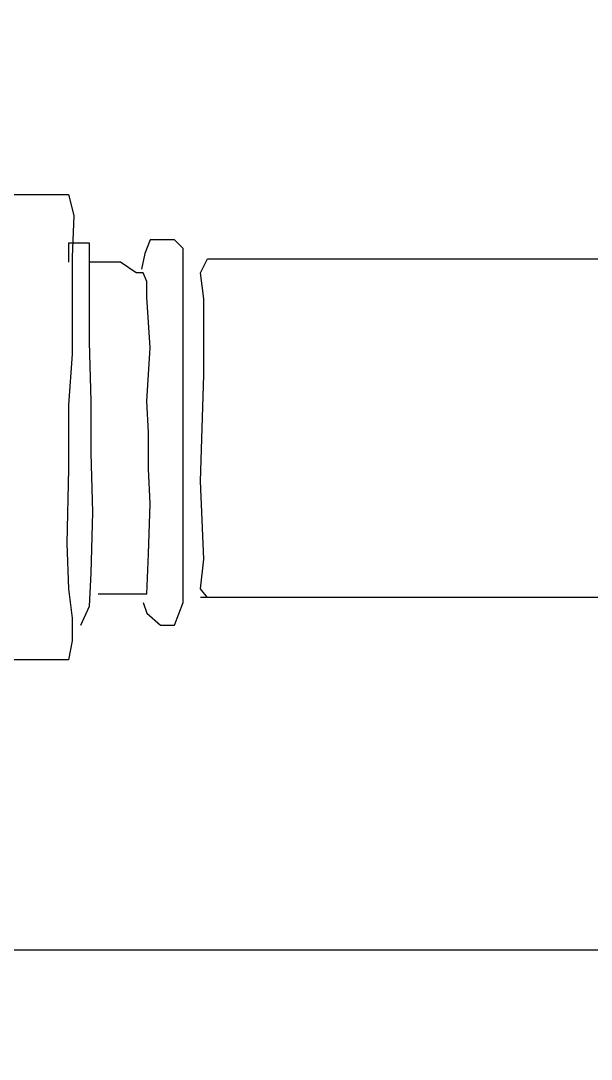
# Model space of a CAD drawing. Extents: x 731854 to 732444, y 4380981 to 4382008.
# Drawn here: x 731885.58 to 731888.87, y 4381847.51 to 4381853.49 of the extents above; entities that cross this region are included whole.
import ezdxf

# ---------------------------------------------------------------- set-up
doc = ezdxf.new("R2010")
doc.units = 0
doc.layers.get('0').update_dxf_attribs({"linetype": 'CONTINUOUS'})

msp = doc.modelspace()

# ---------------------------------------------------------------- linework, layer by layer
at = {"color": 0, "linetype": 'CONTINUOUS'}
for p, q in [((731885.5, 4381852.49), (731885.66, 4381852.49)), ((731885.5, 4381852.49), (731885.66, 4381852.49)), ((731885.66, 4381852.49), (731885.8, 4381852.49)), ((731885.66, 4381852.49), (731885.8, 4381852.49)), ((731885.8, 4381852.49), (731885.86, 4381852.49)), ((731885.8, 4381852.49), (731885.86, 4381852.49)), ((731885.86, 4381852.49), (731885.89, 4381852.37)), ((731885.86, 4381852.49), (731885.89, 4381852.37)), ((731885.89, 4381852.37), (731885.88, 4381852.13)), ((731885.89, 4381852.37), (731885.88, 4381852.13)), ((731885.89, 4381852.21), (731885.86, 4381852.21)), ((731885.86, 4381852.21), (731885.86, 4381852.15)), ((731885.89, 4381852.21), (731885.86, 4381852.21)), ((731885.86, 4381852.21), (731885.86, 4381852.15)), ((731885.93, 4381852.21), (731885.89, 4381852.21)), ((731885.93, 4381852.21), (731885.89, 4381852.21)), ((731885.98, 4381852.21), (731885.93, 4381852.21)), ((731885.98, 4381852.21), (731885.93, 4381852.21)), ((731885.98, 4381852.15), (731885.98, 4381852.21)), ((731885.98, 4381852.15), (731885.98, 4381852.21)), ((731886.33, 4381852.23), (731886.3, 4381852.15)), ((731886.33, 4381852.23), (731886.3, 4381852.15)), ((731886.39, 4381852.23), (731886.33, 4381852.23)), ((731886.39, 4381852.23), (731886.33, 4381852.23)), ((731886.47, 4381852.23), (731886.39, 4381852.23)), ((731886.47, 4381852.23), (731886.39, 4381852.23)), ((731886.52, 4381852.18), (731886.47, 4381852.23)), ((731886.52, 4381852.18), (731886.47, 4381852.23)), ((731885.86, 4381852.15), (731885.86, 4381852.1)), ((731885.86, 4381852.15), (731885.86, 4381852.1)), ((731885.98, 4381852.04), (731885.98, 4381852.15)), ((731885.98, 4381852.04), (731885.98, 4381852.15)), ((731886.3, 4381852.15), (731886.28, 4381852.06)), ((731886.3, 4381852.15), (731886.28, 4381852.06)), ((731886.52, 4381851.99), (731886.52, 4381852.18)), ((731886.52, 4381851.99), (731886.52, 4381852.18)), ((731885.88, 4381852.13), (731885.88, 4381851.88)), ((731885.88, 4381852.13), (731885.88, 4381851.88)), ((731886.02, 4381852.1), (731885.98, 4381852.1)), ((731886.02, 4381852.1), (731885.98, 4381852.1)), ((731886.09, 4381852.1), (731886.02, 4381852.1)), ((731886.09, 4381852.1), (731886.02, 4381852.1)), ((731886.16, 4381852.1), (731886.09, 4381852.1)), ((731886.16, 4381852.1), (731886.09, 4381852.1)), ((731886.25, 4381852.04), (731886.16, 4381852.1)), ((731886.25, 4381852.04), (731886.16, 4381852.1)), ((731886.62, 4381852.04), (731886.66, 4381852.12)), ((731886.62, 4381852.04), (731886.66, 4381852.12)), ((731886.66, 4381852.12), (731886.86, 4381852.12)), ((731886.66, 4381852.12), (731886.86, 4381852.12)), ((731886.86, 4381852.12), (731887.6, 4381852.12)), ((731886.86, 4381852.12), (731887.6, 4381852.12)), ((731887.6, 4381852.12), (731888.55, 4381852.12)), ((731887.6, 4381852.12), (731888.55, 4381852.12)), ((731888.55, 4381852.12), (731888.97, 4381852.12)), ((731888.55, 4381852.12), (731888.97, 4381852.12)), ((731885.98, 4381851.89), (731885.98, 4381852.04)), ((731885.98, 4381851.89), (731885.98, 4381852.04)), ((731886.29, 4381852.04), (731886.25, 4381852.04)), ((731886.29, 4381852.04), (731886.25, 4381852.04)), ((731886.31, 4381851.99), (731886.29, 4381852.04)), ((731886.31, 4381851.99), (731886.29, 4381852.04)), ((731886.64, 4381851.89), (731886.62, 4381852.04)), ((731886.64, 4381851.89), (731886.62, 4381852.04)), ((731886.31, 4381851.9), (731886.31, 4381851.99)), ((731886.31, 4381851.9), (731886.31, 4381851.99)), ((731886.52, 4381851.79), (731886.52, 4381851.99)), ((731886.52, 4381851.79), (731886.52, 4381851.99)), ((731885.88, 4381851.88), (731885.88, 4381851.57)), ((731885.88, 4381851.88), (731885.88, 4381851.57)), ((731885.98, 4381851.64), (731885.98, 4381851.89)), ((731885.98, 4381851.64), (731885.98, 4381851.89)), ((731886.33, 4381851.61), (731886.31, 4381851.9)), ((731886.33, 4381851.61), (731886.31, 4381851.9)), ((731886.64, 4381851.45), (731886.64, 4381851.89)), ((731886.64, 4381851.45), (731886.64, 4381851.89)), ((731886.52, 4381851.39), (731886.52, 4381851.79)), ((731886.52, 4381851.39), (731886.52, 4381851.79)), ((731885.99, 4381851.3), (731885.98, 4381851.64)), ((731885.99, 4381851.3), (731885.98, 4381851.64)), ((731885.88, 4381851.57), (731885.86, 4381851.28)), ((731885.88, 4381851.57), (731885.86, 4381851.28)), ((731886.31, 4381851.3), (731886.33, 4381851.61)), ((731886.31, 4381851.3), (731886.33, 4381851.61)), ((731886.62, 4381850.84), (731886.64, 4381851.45)), ((731886.62, 4381850.84), (731886.64, 4381851.45)), ((731886.52, 4381851.03), (731886.52, 4381851.39)), ((731886.52, 4381851.03), (731886.52, 4381851.39)), ((731885.86, 4381851.28), (731885.86, 4381850.91)), ((731885.86, 4381851.28), (731885.86, 4381850.91)), ((731885.99, 4381851), (731885.99, 4381851.3)), ((731885.99, 4381851), (731885.99, 4381851.3)), ((731886.32, 4381851.12), (731886.31, 4381851.3)), ((731886.32, 4381851.12), (731886.31, 4381851.3)), ((731886.32, 4381850.91), (731886.32, 4381851.12)), ((731886.32, 4381850.91), (731886.32, 4381851.12)), ((731886.52, 4381850.74), (731886.52, 4381851.03)), ((731886.52, 4381850.74), (731886.52, 4381851.03)), ((731886, 4381850.66), (731885.99, 4381851)), ((731886, 4381850.66), (731885.99, 4381851)), ((731885.86, 4381850.91), (731885.85, 4381850.48)), ((731885.86, 4381850.91), (731885.85, 4381850.48)), ((731886.33, 4381850.71), (731886.32, 4381850.91)), ((731886.33, 4381850.71), (731886.32, 4381850.91)), ((731886.64, 4381850.39), (731886.62, 4381850.84)), ((731886.64, 4381850.39), (731886.62, 4381850.84)), ((731886.52, 4381850.39), (731886.52, 4381850.74)), ((731886.52, 4381850.39), (731886.52, 4381850.74)), ((731885.99, 4381850.31), (731886, 4381850.66)), ((731885.99, 4381850.31), (731886, 4381850.66)), ((731886.32, 4381850.42), (731886.33, 4381850.71)), ((731886.32, 4381850.42), (731886.33, 4381850.71)), ((731885.85, 4381850.48), (731885.86, 4381850.22)), ((731885.85, 4381850.48), (731885.86, 4381850.22)), ((731886.31, 4381850.19), (731886.32, 4381850.42)), ((731886.31, 4381850.19), (731886.32, 4381850.42)), ((731886.52, 4381850.14), (731886.52, 4381850.39)), ((731886.52, 4381850.14), (731886.52, 4381850.39)), ((731886.62, 4381850.22), (731886.64, 4381850.39)), ((731886.62, 4381850.22), (731886.64, 4381850.39)), ((731885.98, 4381850.12), (731885.99, 4381850.31)), ((731885.98, 4381850.12), (731885.99, 4381850.31)), ((731885.86, 4381850.22), (731885.88, 4381850.05)), ((731885.86, 4381850.22), (731885.88, 4381850.05)), ((731886.03, 4381850.19), (731886.11, 4381850.19)), ((731886.03, 4381850.19), (731886.11, 4381850.19)), ((731886.11, 4381850.19), (731886.21, 4381850.19)), ((731886.11, 4381850.19), (731886.21, 4381850.19)), ((731886.21, 4381850.19), (731886.26, 4381850.19)), ((731886.21, 4381850.19), (731886.26, 4381850.19)), ((731886.26, 4381850.19), (731886.31, 4381850.19)), ((731886.26, 4381850.19), (731886.31, 4381850.19)), ((731886.66, 4381850.17), (731886.62, 4381850.22)), ((731886.66, 4381850.17), (731886.62, 4381850.22)), ((731885.93, 4381850.01), (731885.98, 4381850.12)), ((731885.93, 4381850.01), (731885.98, 4381850.12)), ((731886.29, 4381850.14), (731886.31, 4381850.08)), ((731886.29, 4381850.14), (731886.31, 4381850.08)), ((731886.47, 4381850.01), (731886.52, 4381850.14)), ((731886.47, 4381850.01), (731886.52, 4381850.14)), ((731886.67, 4381850.17), (731886.62, 4381850.17)), ((731886.67, 4381850.17), (731886.62, 4381850.17)), ((731886.71, 4381850.17), (731886.66, 4381850.17)), ((731886.71, 4381850.17), (731886.66, 4381850.17)), ((731886.78, 4381850.17), (731886.67, 4381850.17)), ((731886.78, 4381850.17), (731886.67, 4381850.17)), ((731886.96, 4381850.17), (731886.78, 4381850.17)), ((731886.96, 4381850.17), (731886.78, 4381850.17)), ((731887.24, 4381850.17), (731886.96, 4381850.17)), ((731887.24, 4381850.17), (731886.96, 4381850.17)), ((731887.78, 4381850.17), (731887.24, 4381850.17)), ((731887.78, 4381850.17), (731887.24, 4381850.17)), ((731888.14, 4381850.17), (731887.78, 4381850.17)), ((731888.14, 4381850.17), (731887.78, 4381850.17)), ((731888.47, 4381850.17), (731888.14, 4381850.17)), ((731888.47, 4381850.17), (731888.14, 4381850.17)), ((731888.8, 4381850.17), (731888.47, 4381850.17)), ((731888.8, 4381850.17), (731888.47, 4381850.17)), ((731888.96, 4381850.17), (731888.8, 4381850.17)), ((731888.96, 4381850.17), (731888.8, 4381850.17)), ((731886.31, 4381850.08), (731886.39, 4381850.01)), ((731886.31, 4381850.08), (731886.39, 4381850.01)), ((731885.88, 4381850.05), (731885.88, 4381849.92)), ((731885.88, 4381850.05), (731885.88, 4381849.92)), ((731886.39, 4381850.01), (731886.47, 4381850.01)), ((731886.39, 4381850.01), (731886.47, 4381850.01)), ((731885.88, 4381849.92), (731885.86, 4381849.81)), ((731885.88, 4381849.92), (731885.86, 4381849.81)), ((731885.71, 4381849.81), (731885.53, 4381849.81)), ((731885.71, 4381849.81), (731885.53, 4381849.81)), ((731885.8, 4381849.81), (731885.71, 4381849.81)), ((731885.8, 4381849.81), (731885.71, 4381849.81)), ((731885.86, 4381849.81), (731885.8, 4381849.81)), ((731885.86, 4381849.81), (731885.8, 4381849.81)), ((731885.2, 4381848.14), (731887.6, 4381848.14)), ((731885.2, 4381848.14), (731887.6, 4381848.14)), ((731887.6, 4381848.14), (731889.14, 4381848.14)), ((731887.6, 4381848.14), (731889.14, 4381848.14))]:
    msp.add_line(p, q, dxfattribs=at)

# ---------------------------------------------------------------- meshes
mesh = msp.add_polyface(dxfattribs=at)
corners = [(732162.5, 4380981), (731854.5, 4382007.5), (732444, 4380981), (732444, 4382007.5), (731854.5, 4380981)]
mesh.append_faces([[corners[k] for k in face] for face in [(0, 1, 4), (1, 0, 2, 3)]], dxfattribs={"vtx0": -1, "color": 0})
mesh = msp.add_polyface(dxfattribs=at)
corners = [(732145.58, 4381821), (732145.58, 4382001.5), (731864.5, 4382001.5), (731864.5, 4381821)]
mesh.append_faces([[corners[k] for k in face] for face in [(0, 1, 2, 3)]], dxfattribs={"color": 0})

doc.saveas('drawing.dxf')
